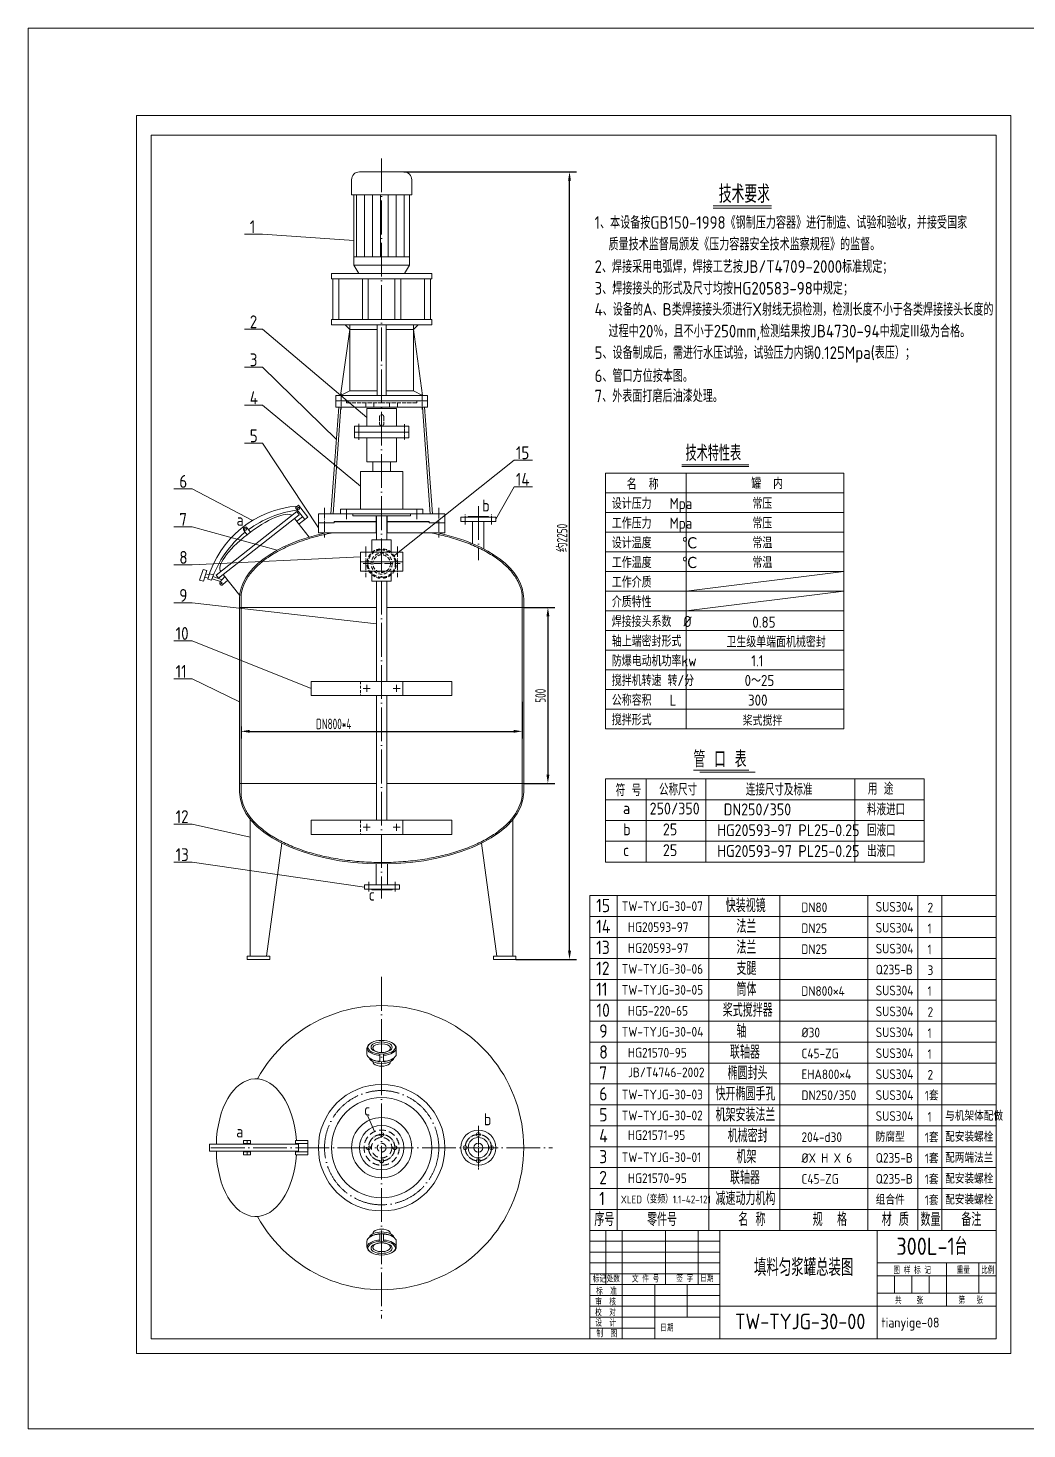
# Model space of a CAD drawing. Header units: millimetres. Extents: x 132458 to 144712, y 2543 to 6527.
# Drawn here: x 132458 to 135299, y 2543 to 6527 of the extents above; entities that cross this region are included whole.
import ezdxf

# ---------------------------------------------------------------- set-up
doc = ezdxf.new("R2010")
doc.units = ezdxf.units.MM
for name, pattern in [('ACAD_ISO02W100', [15, 12, -3]), ('ACAD_ISO04W100', [30, 24, -3, 0, -3]), ('CENTER', [6.25, 5, -0.5, 0.25, -0.5]), ('DASHED2', [9.525, 6.35, -3.175]), ('DASHEDX2', [38.1, 25.4, -12.7])]:
    doc.linetypes.add(name, pattern=pattern)
for name, color, linetype, lineweight in [('xvxian', 2, 'ACAD_ISO02W100', 13), ('图框内框线', 7, 'Continuous', 18), ('文字', 7, 'Continuous', 15)]:
    doc.layers.add(name, color=color, linetype=linetype, lineweight=lineweight)
for name, color, linetype in [('中心线', 1, 'CENTER'), ('实线', 2, 'Continuous'), ('粗实线', 7, 'Continuous')]:
    doc.layers.add(name, color=color, linetype=linetype)
doc.styles.get("Standard").update_dxf_attribs({"font": 'isocp.shx', "width": 0.707, "bigfont": 'hztxt.shx'})
doc.styles.add('工程字', font='gbenor.shx', dxfattribs={"bigfont": 'gbcbig.shx'})
doc.dimstyles.new('副本 (2) (2) (3) (2) (2) (3)ISO-25', dxfattribs={"dimtxt": 25, "dimasz": 25, "dimexe": 20, "dimexo": 0, "dimgap": 8, "dimtad": 1, "dimdsep": 46, "dimtxsty": 'Standard', "dimcen": 2.5, "dimadec": 0, "dimazin": 0, "dimtfac": 1, "dimtmove": 0, "dimatfit": 3, "dimfxl": 1, "dimarcsym": 0})

# ---------------------------------------------------------------- blocks, each defined once
blk = doc.blocks.new('*D2425')
at = {"color": 0, "linetype": 'Continuous', "lineweight": -2, "transparency": 16777216}
for p, q in [((133867.9, 4879.1), (133956.7, 4879.1)), ((133936.7, 4854.1), (133936.7, 4404.1)), ((133867.9, 4379.1), (133956.7, 4379.1))]:
    blk.add_line(p, q, dxfattribs=at)
at = {"color": 0, "linetype": 'Continuous', "lineweight": 13, "transparency": 16777216}
for points in [[(133932.5, 4854.1), (133940.9, 4854.1), (133936.7, 4879.1)], [(133932.5, 4404.1), (133940.9, 4404.1), (133936.7, 4379.1)]]:
    blk.add_solid(points, dxfattribs=at)
at = {"layer": 'Defpoints', "color": 0, "linetype": 'Continuous', "lineweight": 13, "transparency": 16777216}
for p in [(133867.9, 4879.1), (133867.9, 4379.1), (133936.7, 4379.1)]:
    blk.add_point(p, dxfattribs=at)
at = {"color": 0, "linetype": 'Continuous', "lineweight": 15, "transparency": 16777216, "insert": (133915.7, 4628.3), "char_height": 30, "attachment_point": 5, "rotation": 90}
blk.add_mtext('500', dxfattribs=at)
blk = doc.blocks.new('*D2426')
at = {"color": 0, "linetype": 'Continuous', "lineweight": -2, "transparency": 16777216}
for p, q in [((133527.2, 6118), (134018.2, 6118)), ((133998.2, 3903.1), (133998.2, 6093)), ((133845.9, 3878.1), (134018.2, 3878.1))]:
    blk.add_line(p, q, dxfattribs=at)
at = {"color": 0, "linetype": 'Continuous', "lineweight": 13, "transparency": 16777216}
for points in [[(133994, 6093), (134002.3, 6093), (133998.2, 6118)], [(133994, 3903.1), (134002.3, 3903.1), (133998.2, 3878.1)]]:
    blk.add_solid(points, dxfattribs=at)
at = {"layer": 'Defpoints', "color": 0, "linetype": 'Continuous', "lineweight": 13, "transparency": 16777216}
for p in [(133527.2, 6118), (133998.2, 6118), (133845.9, 3878.1)]:
    blk.add_point(p, dxfattribs=at)
at = {"color": 0, "linetype": 'Continuous', "lineweight": 15, "transparency": 16777216, "insert": (133977.2, 5077), "char_height": 30, "attachment_point": 5, "rotation": 90}
blk.add_mtext('约2250', dxfattribs=at)
blk = doc.blocks.new('*D2427')
at = {"color": 0, "linetype": 'Continuous', "lineweight": -2, "transparency": 16777216}
for p, q in [((133863.9, 4610.9), (133863.9, 4507.1)), ((133063.9, 4541), (133063.9, 4507.1)), ((133088.9, 4527.1), (133838.9, 4527.1))]:
    blk.add_line(p, q, dxfattribs=at)
at = {"color": 0, "linetype": 'Continuous', "lineweight": 13, "transparency": 16777216}
for points in [[(133088.9, 4531.3), (133088.9, 4523), (133063.9, 4527.1)], [(133838.9, 4531.3), (133838.9, 4523), (133863.9, 4527.1)]]:
    blk.add_solid(points, dxfattribs=at)
at = {"layer": 'Defpoints', "color": 0, "linetype": 'Continuous', "lineweight": 13, "transparency": 16777216}
for p in [(133863.9, 4610.9), (133063.9, 4541), (133863.9, 4527.1)]:
    blk.add_point(p, dxfattribs=at)
at = {"color": 0, "linetype": 'Continuous', "lineweight": 15, "transparency": 16777216, "insert": (133327.6, 4548.1), "char_height": 30, "attachment_point": 5}
blk.add_mtext('DN800*4', dxfattribs=at)

msp = doc.modelspace()

# ---------------------------------------------------------------- hatches: boundary and pattern name
at = {"layer": '粗实线', "lineweight": 13}
h = msp.add_hatch(dxfattribs=at)
h.set_pattern_fill('LINE', color=256, scale=7.122858, angle=90, style=0)
h.set_pattern_definition([(90, (132668.584, 3218.894), (-22.61507, 1e-15), [])])
edge = h.paths.add_edge_path()
edge.add_line((133378.177, 6052.881), (133463.85, 6052.881))
edge.add_line((133549.522, 6052.881), (133463.85, 6052.881))
edge.add_line((133543.379, 5853.197), (133543.379, 6052.881))
edge.add_line((133543.379, 5876.923), (133463.85, 5876.923))
edge.add_line((133384.32, 5876.923), (133463.85, 5876.923))
edge.add_line((133384.32, 5853.197), (133384.32, 6052.881))

# ---------------------------------------------------------------- linework, layer by layer
at = {"color": 1, "linetype": 'ACAD_ISO04W100', "lineweight": 13, "ltscale": 4}
for p, q in [((133463.868, 6156.398), (133463.868, 4051.781)), ((133738.868, 5167.756), (133738.868, 5013.702)), ((133463.868, 3828.589), (133463.868, 2857.514)), ((132978.33, 3343.051), (133949.406, 3343.051))]:
    msp.add_line(p, q, dxfattribs=at)
at = {"linetype": 'Continuous', "lineweight": 13}
for p, q in [((134406.52, 6021.099), (134572.505, 6021.099)), ((134406.52, 6015.053), (134572.505, 6015.053)), ((133125.469, 5940.946), (133073.446, 5940.946)), ((133125.469, 5670.734), (133073.446, 5670.734)), ((133125.469, 5562.649), (133073.446, 5562.649)), ((133125.469, 5454.564), (133073.446, 5454.564)), ((133125.469, 5346.479), (133073.446, 5346.479)), ((133892.777, 5298.301), (133840.755, 5298.301)), ((134317.873, 5285.28), (134508.429, 5285.28)), ((134317.873, 5280.142), (134508.429, 5280.142)), ((133892.777, 5222.6), (133840.755, 5222.6)), ((132925.104, 5216.855), (132873.082, 5216.855)), ((133222.966, 5151.822), (132993.496, 4971.461)), ((133000.243, 4962.877), (133229.713, 5143.239)), ((133218.736, 5162.863), (133227.705, 5169.913)), ((133244.99, 5129.46), (133218.736, 5162.863)), ((133229.713, 5143.239), (133222.966, 5151.822)), ((133226.161, 5164.049), (133224.205, 5161.437)), ((133224.205, 5161.437), (133225.489, 5158.437)), ((133225.489, 5158.437), (133228.729, 5158.049)), ((133229.401, 5163.66), (133226.161, 5164.049)), ((133253.96, 5136.51), (133227.705, 5169.913)), ((133228.729, 5158.049), (133230.685, 5160.661)), ((133230.685, 5160.661), (133229.401, 5163.66)), ((132925.104, 5108.77), (132873.082, 5108.77)), ((133090.725, 5093.671), (133081.548, 5105.346)), ((133216.399, 5132.774), (133258.142, 5079.667)), ((133222.571, 5124.923), (133238.634, 5137.548)), ((133253.96, 5136.51), (133228.927, 5116.835)), ((133722.511, 5060.811), (133722.511, 5124.118)), ((133754.511, 5045.792), (133754.511, 5124.118)), ((133081.245, 5086.22), (133072.068, 5097.895)), ((132925.104, 5000.686), (132873.082, 5000.686)), ((132946.29, 4957.232), (132955.858, 4987.486)), ((132966.729, 4984.401), (132955.858, 4987.486)), ((132957.099, 4954.075), (132966.692, 4984.412)), ((132957.16, 4954.148), (132946.29, 4957.232)), ((132970.297, 4962.681), (132960.683, 4965.408)), ((132973.206, 4971.982), (132963.621, 4974.701)), ((132980.307, 4956.963), (132969.492, 4960.032)), ((132985.77, 4971.887), (132974.24, 4975.159)), ((133005.22, 4952.985), (132981.601, 4960.732)), ((133009.995, 4958.311), (132983.883, 4967.007)), ((132985.418, 4970.775), (132985.34, 4970.798)), ((133000.243, 4962.877), (132993.496, 4971.461)), ((133018.188, 4967.449), (133004.675, 4952.378)), ((133026.373, 4957.036), (133012.641, 4944.712)), ((133013.557, 4973.342), (133060.328, 4913.835)), ((132925.104, 4892.601), (132873.082, 4892.601)), ((132925.104, 4784.516), (132873.082, 4784.516)), ((132925.104, 4676.431), (132873.082, 4676.431)), ((132925.104, 4263.464), (132873.082, 4263.464)), ((132925.104, 4155.379), (132873.082, 4155.379)), ((133448.33, 4150.248), (133448.33, 4090.097)), ((133480.33, 4150.267), (133480.33, 4090.097))]:
    msp.add_line(p, q, dxfattribs=at)
at = {"lineweight": 13}
for p, q in [((133125.469, 5940.946), (133384.32, 5923.358)), ((133125.469, 5670.734), (133421.362, 5420.063)), ((133125.469, 5562.649), (133335.045, 5357.114)), ((133125.469, 5454.564), (133403.867, 5224.638)), ((133125.469, 5346.479), (133283.869, 5106.004)), ((133840.755, 5298.301), (133497.004, 5024.664)), ((133840.755, 5222.6), (133788.868, 5130.118)), ((132925.104, 5216.855), (133096.485, 5126.742)), ((132925.104, 5108.77), (133166.972, 5042.447)), ((133688.868, 5124.118), (133688.868, 5136.118)), ((133688.868, 5136.118), (133788.868, 5136.118)), ((133688.868, 5124.118), (133788.868, 5124.118)), ((133709.868, 5136.118), (133709.868, 5138.118)), ((133709.868, 5138.118), (133767.868, 5138.118)), ((133767.868, 5136.118), (133767.868, 5138.118)), ((133788.868, 5124.118), (133788.868, 5136.118)), ((133436.368, 5071.237), (133491.368, 5071.237)), ((132925.104, 5000.686), (133403.868, 5023.068)), ((133403.868, 4982.237), (133403.868, 5036.237)), ((133403.868, 5036.237), (133523.868, 5036.237)), ((133523.868, 4982.237), (133523.868, 5036.237)), ((133403.868, 5009.237), (133523.868, 5009.237)), ((133403.868, 4982.237), (133523.868, 4982.237)), ((134329.573, 4925.537), (134778.428, 4981.467)), ((133436.368, 4954.237), (133491.368, 4954.237)), ((133059.868, 4904.097), (133059.868, 4354.097)), ((133063.868, 4904.097), (133063.868, 4354.097)), ((133863.868, 4904.097), (133863.868, 4354.097)), ((133867.868, 4904.097), (133867.868, 4354.097)), ((134329.573, 4869.607), (134778.428, 4925.537)), ((132925.104, 4892.601), (133448.868, 4832.551)), ((132925.104, 4784.516), (133263.868, 4649.097)), ((132925.104, 4676.431), (133059.868, 4610.856)), ((132925.104, 4263.464), (133090.392, 4225.656)), ((132925.104, 4155.379), (133414.688, 4084.097)), ((133414.688, 4090.097), (133514.688, 4090.097)), ((133414.688, 4090.097), (133414.688, 4078.097)), ((133414.688, 4078.097), (133514.688, 4078.097)), ((133435.688, 4078.097), (133435.688, 4076.097)), ((133435.688, 4076.097), (133493.688, 4076.097)), ((133493.688, 4078.097), (133493.688, 4076.097)), ((133514.688, 4090.097), (133514.688, 4078.097)), ((133443.952, 3388.914), (133424.462, 3433.144)), ((132974.24, 3353.051), (132974.24, 3333.051)), ((132974.24, 3353.051), (133227.705, 3353.051)), ((133070.571, 3363.051), (133090.725, 3363.051)), ((133070.571, 3363.051), (133070.571, 3353.051)), ((133070.571, 3355.051), (133090.725, 3355.051)), ((133081.548, 3363.051), (133081.548, 3355.051)), ((133090.725, 3363.051), (133090.725, 3355.051)), ((133218.736, 3363.051), (133253.96, 3363.051)), ((133218.736, 3363.051), (133218.736, 3353.051)), ((133218.736, 3355.051), (133253.96, 3355.051)), ((133227.705, 3353.051), (133227.705, 3333.051)), ((133253.96, 3363.051), (133253.96, 3323.051)), ((132974.24, 3333.051), (133227.705, 3333.051)), ((133070.571, 3333.051), (133070.571, 3323.051)), ((133070.571, 3331.051), (133090.725, 3331.051)), ((133070.571, 3323.051), (133090.725, 3323.051)), ((133081.548, 3331.051), (133081.548, 3323.051)), ((133090.725, 3331.051), (133090.725, 3323.051)), ((133218.736, 3333.051), (133218.736, 3323.051)), ((133218.736, 3331.051), (133253.96, 3331.051)), ((133218.736, 3323.051), (133253.96, 3323.051))]:
    msp.add_line(p, q, dxfattribs=at)
at = {"color": 7, "linetype": 'Continuous', "lineweight": 13}
for p, q in [((134100.178, 5261.116), (134778.428, 5261.116)), ((134100.178, 5205.186), (134778.428, 5205.186)), ((134100.178, 5149.257), (134778.428, 5149.257)), ((134100.178, 5093.327), (134778.428, 5093.327)), ((134100.178, 5037.397), (134778.428, 5037.397)), ((134100.178, 4981.467), (134778.428, 4981.467)), ((134100.178, 4925.537), (134778.428, 4925.537)), ((134100.178, 4869.607), (134778.428, 4869.607)), ((134100.178, 4813.678), (134778.428, 4813.678)), ((134100.178, 4757.748), (134778.428, 4757.748)), ((134100.178, 4701.818), (134778.428, 4701.818)), ((134100.178, 4645.888), (134778.428, 4645.888)), ((134100.178, 4589.958), (134778.428, 4589.958)), ((134100.178, 4534.029), (134778.428, 4534.029)), ((133090.392, 4276.829), (133090.392, 3887.344)), ((133837.344, 4276.829), (133837.344, 3887.344)), ((133136.233, 3887.344), (133179.615, 4209.197)), ((133791.503, 3887.344), (133748.121, 4209.197)), ((133081.826, 3887.344), (133081.826, 3878.097)), ((133081.826, 3887.344), (133145.91, 3887.344)), ((133081.826, 3878.097), (133145.91, 3878.097)), ((133145.91, 3887.344), (133145.91, 3878.097)), ((133845.91, 3887.344), (133781.826, 3887.344)), ((133781.826, 3887.344), (133781.826, 3878.097)), ((133845.91, 3878.097), (133781.826, 3878.097)), ((133845.91, 3887.344), (133845.91, 3878.097)), ((133422.167, 3626.395), (133422.167, 3609.423)), ((133424.868, 3626.235), (133422.168, 3626.235)), ((133424.868, 3631.235), (133423.305, 3631.235)), ((133424.868, 3631.235), (133424.868, 3626.235)), ((133502.868, 3631.235), (133504.43, 3631.235)), ((133502.868, 3631.235), (133502.868, 3626.235)), ((133502.868, 3626.235), (133505.568, 3626.235)), ((133505.569, 3626.235), (133505.569, 3609.423)), ((133458.868, 3609.396), (133458.868, 3587.745)), ((133468.868, 3609.396), (133468.868, 3587.745)), ((133422.167, 3059.707), (133422.167, 3076.679)), ((133458.868, 3076.707), (133458.868, 3098.358)), ((133468.868, 3076.707), (133468.868, 3098.358)), ((133505.569, 3059.868), (133505.569, 3076.679)), ((133424.868, 3059.868), (133422.168, 3059.868)), ((133424.868, 3054.868), (133423.305, 3054.868)), ((133424.868, 3054.868), (133424.868, 3059.868)), ((133502.868, 3054.868), (133502.868, 3059.868)), ((133502.868, 3059.868), (133505.568, 3059.868)), ((133502.868, 3054.868), (133504.43, 3054.868))]:
    msp.add_line(p, q, dxfattribs=at)
at = {"linetype": 'DASHEDX2', "lineweight": 15, "ltscale": 0.4}
for p, q in [((133458.868, 5045.798), (133458.868, 5043.097)), ((133458.868, 5043.097), (133468.868, 5043.097)), ((133468.868, 5045.798), (133468.868, 5043.097)), ((133422.167, 5009.097), (133424.868, 5009.097)), ((133422.167, 4999.097), (133424.868, 4999.097)), ((133424.868, 4999.097), (133424.868, 5009.097)), ((133505.569, 5009.097), (133502.868, 5009.097)), ((133502.868, 5009.097), (133502.868, 4999.097)), ((133505.569, 4999.097), (133502.868, 4999.097)), ((133458.868, 4962.396), (133458.868, 4965.097)), ((133468.868, 4965.097), (133458.868, 4965.097)), ((133468.868, 4962.396), (133468.868, 4965.097))]:
    msp.add_line(p, q, dxfattribs=at)
at = {"color": 1, "linetype": 'ACAD_ISO04W100', "lineweight": 13}
msp.add_line((133411.306, 5004.097), (133516.433, 5004.097), dxfattribs=at)
at = {"lineweight": 18}
for p, q in [((133059.868, 4879.097), (133448.868, 4879.097)), ((133478.865, 4879.097), (133867.868, 4879.097)), ((133263.868, 4669.097), (133263.868, 4629.097)), ((133263.868, 4669.097), (133663.868, 4669.097)), ((133523.868, 4669.097), (133523.868, 4629.097)), ((133663.868, 4669.097), (133663.868, 4629.097)), ((133263.868, 4629.097), (133663.868, 4629.097)), ((133059.868, 4379.097), (133448.868, 4379.097)), ((133478.865, 4379.097), (133867.868, 4379.097)), ((133263.868, 4274.097), (133663.868, 4274.097)), ((133263.868, 4274.097), (133263.868, 4234.097)), ((133523.868, 4274.097), (133523.868, 4234.097)), ((133663.868, 4274.097), (133663.868, 4234.097)), ((133263.868, 4234.097), (133663.868, 4234.097))]:
    msp.add_line(p, q, dxfattribs=at)
at = {"color": 7, "linetype": 'DASHED2', "lineweight": 13, "ltscale": 1.3}
for p, q in [((133403.868, 4669.097), (133403.868, 4629.097)), ((133403.868, 4274.097), (133403.868, 4234.097))]:
    msp.add_line(p, q, dxfattribs=at)
at = {"color": 1, "linetype": 'ACAD_ISO04W100', "lineweight": 13, "ltscale": 6}
for p, q in [((133411.368, 4649.097), (133431.368, 4649.097)), ((133421.368, 4659.097), (133421.368, 4639.097)), ((133496.368, 4649.097), (133516.152, 4649.097)), ((133506.368, 4659.097), (133506.368, 4639.097)), ((133421.368, 4264.097), (133421.368, 4244.097)), ((133506.368, 4264.097), (133506.368, 4244.097)), ((133411.368, 4254.097), (133431.368, 4254.097)), ((133496.368, 4254.097), (133516.152, 4254.097))]:
    msp.add_line(p, q, dxfattribs=at)
at = {"lineweight": 13}
msp.add_lwpolyline([(132458.117, 6527.221), (137054.418, 6527.221), (137054.418, 2543.096), (132458.117, 2543.096)], close=True, dxfattribs=at)
at = {"linetype": 'Continuous', "lineweight": 13}
for centre, radius in [((133076.808, 5101.621), 2.839), ((133008.589, 4948.473), 1.632)]:
    msp.add_circle(centre, radius, dxfattribs=at)
at = {"linetype": 'DASHEDX2', "lineweight": 15, "ltscale": 0.4}
for radius in [39, 30, 25]:
    msp.add_circle((133463.868, 5004.097), radius, dxfattribs=at)
at = {"lineweight": 13}
for centre, radius in [((133463.868, 3343.051), 179.999), ((133463.868, 3343.051), 142.707), ((133463.868, 3343.051), 85.691), ((133463.868, 3343.051), 63.396), ((133738.868, 3343.051), 50), ((133701.368, 3343.051), 5.5), ((133738.868, 3343.051), 29), ((133738.868, 3343.051), 12.5), ((133738.868, 3380.551), 5.5), ((133776.368, 3343.051), 5.5), ((133738.868, 3305.551), 5.5)]:
    msp.add_circle(centre, radius, dxfattribs=at)
at = {"color": 1, "linetype": 'ACAD_ISO04W100', "lineweight": 13, "ltscale": 4}
msp.add_circle((133463.868, 3343.051), 162.507, dxfattribs=at)
at = {"linetype": 'DASHED2', "lineweight": 13, "ltscale": 3}
for centre, radius in [((133463.868, 3343.051), 50), ((133426.368, 3343.051), 5.5), ((133463.868, 3343.051), 29), ((133463.868, 3343.051), 12.5), ((133463.868, 3380.551), 5.5), ((133501.368, 3343.051), 5.5), ((133463.868, 3305.551), 5.5)]:
    msp.add_circle(centre, radius, dxfattribs=at)
at = {"linetype": 'Continuous', "lineweight": 13}
for centre, radius, start, end in [((133245.041, 4881.855), 286.424, 94.07097, 164.160591), ((133260.303, 4862.935), 295.363, 97.045093, 126.370455), ((133076.608, 5101.875), 6.037, 35.100067, 221.234082), ((133260.303, 4862.935), 295.363, 128.709691, 161.436823), ((133008.589, 4948.473), 5.528, 135.064188, 317.129385)]:
    msp.add_arc(centre, radius, start, end, dxfattribs=at)
at = {"linetype": 'DASHEDX2', "lineweight": 15, "ltscale": 0.4}
for start, end in [(96.837141, 173.162859), (6.837141, 83.162859), (186.837141, 263.162859), (276.837141, 353.162859)]:
    msp.add_arc((133463.868, 5004.097), 42, start, end, dxfattribs=at)
at = {"lineweight": 13}
msp.add_arc((133463.868, 3343.051), 404, 208.992191, 151.007809, dxfattribs=at)
at = {"linetype": 'Continuous', "lineweight": 13}
msp.add_ellipse((133107.85, 5061.342), major_axis=(-102.212, -78.129), ratio=0.27952364, start_param=3.18986343, end_param=6.33145608, dxfattribs=at)
at = {"lineweight": 13}
for centre, major_axis, ratio, start_param, end_param in [((133463.868, 4904.097), (404, 0), 0.5049505, 1.97379835, 3.14159265), ((133463.868, 4904.097), (404, 0), 0.5049505, 0, 1.16776138), ((133108.231, 3343.051), (-3.612, 195.965), 0.58408809, -1.47933098, 1.50898157)]:
    msp.add_ellipse(centre, major_axis=major_axis, ratio=ratio, start_param=start_param, end_param=end_param, dxfattribs=at)
at = {"lineweight": 13, "extrusion": (0, 0, -1)}
for centre, major_axis, ratio, start_param, end_param in [((133463.868, 4354.097), (404, 0), 0.5049505, 0, 3.14159265), ((133108.231, 3343.051), (-3.612, -195.965), 0.58408809, -1.47933098, 1.50898157)]:
    msp.add_ellipse(centre, major_axis=major_axis, ratio=ratio, start_param=start_param, end_param=end_param, dxfattribs=at)
at = {"color": 7, "linetype": 'Continuous', "lineweight": 13}
for centre, major_axis, ratio, start_param, end_param in [((133463.868, 3626.395), (-41.701, 0), 0.5, 5.62111668, 7.73379219), ((133463.868, 3626.137), (-25, 0), 0.5, 1.87343815, 7.55133981), ((133463.868, 3626.395), (-41.701, 0), 0.5, 7.97417108, 9.41707601), ((133463.868, 3626.395), (-41.701, 0), 0.5, 9.41707601, 10.08684659), ((133463.868, 3609.423), (-41.701, 0), 0.5, 0, 1.45060689), ((133463.868, 3600.156), (-35, 0), 0.5, 0.13174867, 3.00984399), ((133463.868, 3607.084), (-39, 0), 0.5, 0.56730402, 2.57428864), ((133463.868, 3587.336), (-25, 0), 0.50868773, 6.23910801, 9.46885526), ((133463.868, 3609.423), (-41.701, 0), 0.5, 1.69098577, 3.14159265)]:
    msp.add_ellipse(centre, major_axis=major_axis, ratio=ratio, start_param=start_param, end_param=end_param, dxfattribs=at)
for major_axis in [(-39, 0), (-30, 0)]:
    msp.add_ellipse((133463.868, 3628.735), major_axis=major_axis, ratio=0.5, dxfattribs=at)
at = {"color": 7, "linetype": 'Continuous', "lineweight": 13, "extrusion": (0, 0, -1)}
for centre, major_axis, ratio, start_param, end_param in [((133463.868, 3098.767), (-25, 0), 0.50868773, 6.23910801, 9.46885526), ((133463.868, 3059.707), (-41.701, 0), 0.5, 5.62111668, 7.73379219), ((133463.868, 3076.679), (-41.701, 0), 0.5, 0, 1.45060689), ((133463.868, 3085.947), (-35, 0), 0.5, 0.13174867, 3.00984399), ((133463.868, 3079.019), (-39, 0), 0.5, 0.56730402, 2.57428864), ((133463.868, 3059.966), (-25, 0), 0.5, 1.87343815, 7.55133981), ((133463.868, 3076.679), (-41.701, 0), 0.5, 1.69098577, 3.14159265), ((133463.868, 3059.707), (-41.701, 0), 0.5, 7.97417108, 9.41707601), ((133463.868, 3059.707), (-41.701, 0), 0.5, 9.41707601, 10.08684659)]:
    msp.add_ellipse(centre, major_axis=major_axis, ratio=ratio, start_param=start_param, end_param=end_param, dxfattribs=at)
for major_axis in [(-39, 0), (-30, 0)]:
    msp.add_ellipse((133463.868, 3057.368), major_axis=major_axis, ratio=0.5, dxfattribs=at)
at = {"lineweight": 13}
for points, knots in [([(133325.84, 5091.754), (133311.062, 5089.025), (133296.605, 5085.858), (133262.221, 5077.08), (133242.762, 5071.01), (133206.199, 5057.305), (133189.094, 5049.671), (133157.744, 5033.077), (133143.5, 5024.118), (133120.401, 5006.751), (133111.043, 4998.505), (133094.776, 4981.483), (133087.866, 4972.708), (133076.609, 4954.826), (133072.261, 4945.721), (133066.169, 4927.356), (133064.424, 4918.097), (133063.906, 4907.252), (133063.868, 4905.675), (133063.868, 4904.097)], [1.92138584, 1.92138584, 1.92138584, 1.92138584, 2.03891067, 2.03891067, 2.20932927, 2.20932927, 2.37974787, 2.37974787, 2.55016647, 2.55016647, 2.69198843, 2.69198843, 2.8338104, 2.8338104, 2.97563236, 2.97563236, 3.11745433, 3.11745433, 3.14159265, 3.14159265, 3.14159265, 3.14159265]), ([(133863.868, 4904.097), (133863.868, 4911.758), (133862.979, 4919.42), (133859.096, 4936.07), (133855.745, 4945.045), (133846.573, 4962.746), (133840.751, 4971.471), (133826.715, 4988.489), (133818.501, 4996.782), (133799.827, 5012.754), (133789.367, 5020.433), (133766.401, 5035.01), (133753.895, 5041.909), (133727.081, 5054.78), (133712.774, 5060.753), (133682.636, 5071.649), (133666.806, 5076.573), (133634.719, 5085.064), (133618.518, 5088.685), (133601.91, 5091.752)], [0, 0, 0, 0, 0.11721891, 0.11721891, 0.25591583, 0.25591583, 0.39461276, 0.39461276, 0.53330968, 0.53330968, 0.6720066, 0.6720066, 0.81070353, 0.81070353, 0.94940045, 0.94940045, 1.08809737, 1.08809737, 1.22016933, 1.22016933, 1.22016933, 1.22016933]), ([(133863.868, 4354.097), (133863.868, 4346.458), (133862.984, 4338.819), (133859.118, 4322.191), (133855.773, 4313.214), (133846.612, 4295.511), (133840.795, 4286.784), (133826.768, 4269.762), (133818.559, 4261.467), (133799.893, 4245.491), (133789.437, 4237.81), (133766.478, 4223.228), (133753.974, 4216.327), (133727.165, 4203.451), (133712.859, 4197.475), (133682.725, 4186.574), (133666.896, 4181.648), (133634.025, 4172.944), (133616.982, 4169.167), (133582.015, 4162.836), (133564.091, 4160.284), (133527.71, 4156.454), (133509.253, 4155.177), (133472.164, 4153.923), (133453.533, 4153.947), (133416.457, 4155.295), (133398.014, 4156.62), (133361.672, 4160.543), (133343.774, 4163.141), (133308.872, 4169.561), (133291.868, 4173.381), (133259.086, 4182.169), (133243.307, 4187.135), (133213.284, 4198.113), (133199.039, 4204.124), (133172.362, 4217.068), (133159.93, 4224), (133137.119, 4238.639), (133126.742, 4246.346), (133108.24, 4262.366), (133100.116, 4270.68), (133086.265, 4287.734), (133080.537, 4296.472), (133071.556, 4314.194), (133068.302, 4323.176), (133064.677, 4339.482), (133063.868, 4346.79), (133063.868, 4354.097)], [0, 0, 0, 0, 0.11687061, 0.11687061, 0.25558103, 0.25558103, 0.39429145, 0.39429145, 0.53300187, 0.53300187, 0.67171229, 0.67171229, 0.81042271, 0.81042271, 0.94913313, 0.94913313, 1.08784354, 1.08784354, 1.22655396, 1.22655396, 1.36526438, 1.36526438, 1.5039748, 1.5039748, 1.64268522, 1.64268522, 1.78139564, 1.78139564, 1.92010606, 1.92010606, 2.05881648, 2.05881648, 2.1975269, 2.1975269, 2.33623731, 2.33623731, 2.47494773, 2.47494773, 2.61365815, 2.61365815, 2.75236857, 2.75236857, 2.89107899, 2.89107899, 3.02978941, 3.02978941, 3.14159265, 3.14159265, 3.14159265, 3.14159265])]:
    msp.add_open_spline(points, degree=3, knots=knots, dxfattribs=at)
at = {"layer": 'xvxian', "lineweight": 13}
msp.add_line((133363.862, 5466.554), (133363.862, 5461.554), dxfattribs=at)
at = {"layer": 'xvxian', "color": 7, "lineweight": 13}
for p, q in [((133363.862, 5461.554), (133463.862, 5461.557)), ((133418.862, 5461.556), (133418.862, 5448.559)), ((133441.362, 5461.557), (133441.362, 5445.561)), ((133563.862, 5461.557), (133463.862, 5461.557)), ((133486.362, 5461.558), (133486.362, 5445.562)), ((133508.862, 5461.557), (133508.862, 5448.561)), ((133563.862, 5466.557), (133563.862, 5461.557)), ((133457.813, 5421.896), (133457.813, 5401.895)), ((133469.894, 5421.896), (133469.894, 5401.895))]:
    msp.add_line(p, q, dxfattribs=at)
for centre, major_axis, start_param, end_param in [((133463.853, 5421.795), (-6.041, 0), 3.14159265, 6.28318531), ((133463.853, 5401.895), (0, -6.041), 4.71238898, 7.85398163)]:
    msp.add_ellipse(centre, major_axis=major_axis, ratio=1, start_param=start_param, end_param=end_param, dxfattribs=at)
at = {"layer": '中心线', "lineweight": 13}
for p, q in [((133348.865, 5488.585), (133348.865, 5442.804)), ((133578.864, 5488.585), (133578.864, 5442.804)), ((133398.601, 5401.517), (133398.601, 5355.736)), ((133529.125, 5401.018), (133529.125, 5355.736))]:
    msp.add_line(p, q, dxfattribs=at)
at = {"layer": '中心线', "lineweight": 13, "ltscale": 6}
for p, q in [((133301.361, 5162.379), (133301.361, 5078.092)), ((133363.856, 5160.289), (133363.857, 5130.654)), ((133563.855, 5160.294), (133563.855, 5130.659)), ((133626.376, 5162.379), (133626.376, 5078.092)), ((133418.868, 5053.004), (133418.868, 4965.609)), ((133508.868, 5053.004), (133508.868, 4965.609))]:
    msp.add_line(p, q, dxfattribs=at)
at = {"layer": '中心线', "color": 1, "lineweight": 13, "ltscale": 5}
for p, q in [((133701.368, 5115.361), (133701.368, 5143.879)), ((133776.368, 5115.361), (133776.368, 5143.879)), ((133427.188, 4098.854), (133427.188, 4070.336)), ((133502.188, 4098.854), (133502.188, 4070.336)), ((133738.868, 3405.669), (133738.868, 3280.332))]:
    msp.add_line(p, q, dxfattribs=at)
for centre in [(133463.868, 3343.051), (133738.868, 3343.051)]:
    msp.add_circle(centre, 37.5, dxfattribs=at)
at = {"layer": '图框内框线'}
for p, q in [((132766.501, 6278.348), (132766.501, 2757.537)), ((135253.257, 6278.348), (132766.501, 6278.348)), ((135253.257, 2757.537), (135253.257, 6278.348)), ((135211.393, 6222.598), (132808.366, 6222.598)), ((132808.366, 6222.598), (132808.366, 2799.402)), ((135211.393, 2799.402), (135211.393, 6222.598)), ((132808.366, 2799.402), (135211.393, 2799.402)), ((132766.501, 2757.537), (135253.257, 2757.537))]:
    msp.add_line(p, q, dxfattribs=at)
at = {"layer": '实线', "color": 7, "lineweight": 13}
for p, q in [((134100.178, 5261.116), (134100.178, 4534.029)), ((134329.573, 5261.116), (134329.573, 4534.029)), ((134778.428, 5261.116), (134778.428, 4534.029))]:
    msp.add_line(p, q, dxfattribs=at)
at = {"layer": '文字', "lineweight": 13}
msp.add_line((134100.178, 4391.899), (134100.178, 4155.185), dxfattribs=at)
at = {"layer": '文字', "linetype": 'Continuous', "lineweight": 13}
for p, q in [((134100.178, 4391.899), (135006.987, 4391.899)), ((134350.465, 4416.338), (134507.739, 4416.338)), ((134369.196, 4410.902), (134526.47, 4410.902)), ((135006.987, 4391.899), (135006.987, 4155.185)), ((134100.178, 4332.72), (135006.987, 4332.72)), ((134100.178, 4273.542), (135006.987, 4273.542)), ((134100.178, 4214.363), (135006.987, 4214.363)), ((134100.178, 4155.185), (135006.987, 4155.185))]:
    msp.add_line(p, q, dxfattribs=at)
at = {"layer": '文字'}
for p, q in [((134216.089, 4391.899), (134216.089, 4155.185)), ((134385.942, 4391.899), (134385.942, 4155.185)), ((134809.958, 4391.899), (134809.958, 4155.185)), ((134055.551, 3107.76), (134055.551, 4059.839)), ((134055.551, 4059.839), (135211.393, 4059.839)), ((134133.72, 3107.76), (134133.72, 4059.839)), ((134394.551, 3107.76), (134394.551, 4059.839)), ((134595.999, 3107.76), (134595.999, 4059.839)), ((134846.9, 3107.76), (134846.9, 4059.839)), ((134988.759, 4059.839), (134988.759, 3107.76)), ((135057.173, 4059.839), (135057.173, 3107.76)), ((134055.551, 4000.334), (135211.393, 4000.334)), ((134055.551, 3940.829), (135211.393, 3940.829)), ((134055.551, 3881.324), (135211.393, 3881.324)), ((134055.551, 3821.819), (135211.393, 3821.819)), ((134055.551, 3762.314), (135211.393, 3762.314)), ((134055.551, 3762.314), (135211.393, 3762.314)), ((134055.551, 3702.809), (135211.393, 3702.809)), ((134055.551, 3643.304), (135211.393, 3643.304)), ((134055.551, 3583.799), (135211.393, 3583.799)), ((134055.551, 3524.294), (135211.393, 3524.294)), ((134055.551, 3464.79), (135211.393, 3464.79)), ((134055.551, 3405.285), (135211.393, 3405.285)), ((134055.551, 3345.78), (135211.393, 3345.78)), ((134055.551, 3286.275), (135211.393, 3286.275)), ((134055.551, 3226.77), (135211.393, 3226.77)), ((134055.551, 3167.265), (135211.393, 3167.265)), ((134055.55, 3107.76), (134055.55, 2799.402)), ((134055.551, 3107.76), (135211.393, 3107.76)), ((134101.804, 3107.76), (134101.804, 2953.581)), ((134148.058, 3107.76), (134148.058, 2799.402)), ((134271.401, 3107.76), (134271.401, 2953.581)), ((134363.909, 3107.76), (134363.909, 2953.581)), ((134425.58, 3107.76), (134425.58, 2799.402)), ((134872.7, 3107.76), (134872.7, 2799.402)), ((134055.55, 3076.924), (134425.58, 3076.924)), ((134055.55, 3046.088), (134425.58, 3046.088)), ((134055.55, 3015.253), (134425.58, 3015.253)), ((134872.7, 3015.253), (135211.393, 3015.253)), ((135070.049, 3015.253), (135070.049, 2891.909)), ((135162.557, 3015.253), (135162.557, 2928.912)), ((134055.55, 2984.417), (134425.58, 2984.417)), ((134055.55, 2953.581), (134425.58, 2953.581)), ((134240.565, 2953.581), (134240.565, 2799.402)), ((134333.073, 2953.581), (134333.073, 2861.073)), ((134872.7, 2978.25), (135211.393, 2978.25)), ((134922.037, 2978.25), (134922.037, 2928.912)), ((134971.374, 2978.25), (134971.374, 2928.912)), ((135020.712, 2978.25), (135020.712, 2928.912)), ((134055.55, 2922.745), (134425.58, 2922.745)), ((134872.7, 2928.912), (135211.393, 2928.912)), ((134055.55, 2891.909), (134872.7, 2891.909)), ((134872.7, 2891.909), (135211.393, 2891.909)), ((134055.55, 2861.073), (134425.58, 2861.073)), ((134055.55, 2830.238), (134240.565, 2830.238))]:
    msp.add_line(p, q, dxfattribs=at)
at = {"layer": '粗实线', "lineweight": 13}
for p, q in [((133400.472, 6118.005), (133527.227, 6118.005)), ((133378.177, 6095.711), (133378.177, 6052.881)), ((133549.522, 6095.711), (133549.522, 6052.881)), ((133378.177, 6052.881), (133463.85, 6052.881)), ((133384.32, 5853.197), (133384.32, 6052.881)), ((133549.522, 6052.881), (133463.85, 6052.881)), ((133543.379, 5853.197), (133543.379, 6052.881)), ((133384.32, 5876.923), (133463.85, 5876.923)), ((133543.379, 5876.923), (133463.85, 5876.923)), ((133321.16, 5828.737), (133606.542, 5828.737)), ((133321.16, 5828.737), (133321.16, 5813.759)), ((133384.32, 5853.197), (133543.379, 5853.197)), ((133398.633, 5828.737), (133384.32, 5853.197)), ((133529.066, 5828.737), (133543.379, 5853.197)), ((133606.542, 5828.737), (133606.542, 5813.759)), ((133321.16, 5813.759), (133606.542, 5813.759)), ((133325.299, 5698.245), (133325.299, 5813.759)), ((133341.752, 5813.759), (133341.752, 5698.245)), ((133409.259, 5813.759), (133409.259, 5698.245)), ((133425.953, 5813.759), (133425.953, 5698.245)), ((133501.75, 5813.759), (133501.75, 5698.245)), ((133518.443, 5813.759), (133518.443, 5698.245)), ((133585.951, 5813.759), (133585.951, 5698.245)), ((133602.403, 5698.245), (133602.403, 5813.759)), ((133321.16, 5698.245), (133606.542, 5698.245)), ((133321.16, 5698.245), (133321.16, 5683.267)), ((133606.542, 5698.245), (133606.542, 5683.267)), ((133321.16, 5683.267), (133606.542, 5683.267)), ((133373.192, 5670.315), (133347.289, 5482.509)), ((133373.192, 5670.315), (133360.241, 5683.267)), ((133373.192, 5683.267), (133373.192, 5495.46)), ((133450.9, 5670.315), (133373.192, 5670.315)), ((133450.9, 5683.267), (133450.9, 5482.509)), ((133476.803, 5683.267), (133476.803, 5482.509)), ((133554.511, 5670.315), (133476.803, 5670.315)), ((133554.511, 5683.267), (133554.511, 5495.46)), ((133567.462, 5683.267), (133554.511, 5670.315)), ((133554.511, 5670.315), (133580.413, 5482.509)), ((133593.863, 5482.509), (133333.861, 5482.509)), ((133333.861, 5482.509), (133333.861, 5466.557)), ((133333.861, 5466.557), (133333.861, 5448.561)), ((133593.863, 5466.557), (133333.861, 5466.557)), ((133373.192, 5495.46), (133347.289, 5482.509)), ((133450.9, 5495.46), (133373.192, 5495.46)), ((133554.511, 5495.46), (133476.803, 5495.46)), ((133554.511, 5495.46), (133580.413, 5482.509)), ((133593.863, 5482.509), (133593.863, 5466.557)), ((133593.863, 5466.557), (133593.863, 5448.561)), ((133341.741, 5448.561), (133319.532, 5145.256)), ((133347.743, 5448.561), (133325.616, 5145.256)), ((133333.861, 5448.561), (133593.863, 5448.561)), ((133421.362, 5445.561), (133421.363, 5394.565)), ((133506.362, 5445.561), (133421.362, 5445.561)), ((133506.362, 5445.561), (133506.362, 5394.565)), ((133579.981, 5448.561), (133602.119, 5145.256)), ((133585.983, 5448.561), (133608.203, 5145.256)), ((133386.362, 5394.564), (133541.363, 5394.566)), ((133386.363, 5361.566), (133386.362, 5394.564)), ((133541.363, 5361.569), (133541.363, 5394.566)), ((133386.363, 5378.065), (133541.363, 5378.068)), ((133541.363, 5361.569), (133386.363, 5361.569)), ((133421.362, 5293.568), (133421.364, 5361.569)), ((133506.362, 5293.566), (133506.362, 5361.569)), ((133403.867, 5266.064), (133523.862, 5266.064)), ((133403.867, 5159.254), (133403.867, 5266.064)), ((133421.362, 5293.568), (133506.362, 5293.566)), ((133438.864, 5293.568), (133438.864, 5266.064)), ((133488.865, 5293.567), (133488.866, 5266.064)), ((133523.868, 5159.254), (133523.862, 5266.064)), ((133283.869, 5120.254), (133283.869, 5145.256)), ((133283.869, 5145.256), (133643.872, 5145.256)), ((133346.368, 5159.254), (133581.368, 5159.254)), ((133346.368, 5145.256), (133346.368, 5159.254)), ((133381.856, 5140.255), (133381.856, 5145.255)), ((133545.856, 5140.258), (133381.856, 5140.255)), ((133447.875, 5124.254), (133447.875, 5140.256)), ((133448.875, 5072.561), (133448.875, 5140.256)), ((133478.868, 5072.561), (133478.868, 5140.257)), ((133479.851, 5124.26), (133479.847, 5140.257)), ((133545.856, 5140.258), (133545.856, 5145.258)), ((133581.368, 5159.254), (133581.368, 5145.256)), ((133643.872, 5145.256), (133643.872, 5120.254)), ((133283.869, 5120.254), (133328.859, 5120.254)), ((133283.869, 5091.754), (133283.869, 5120.254)), ((133328.853, 5124.25), (133448.875, 5124.254)), ((133328.853, 5124.25), (133328.853, 5120.25)), ((133328.853, 5123.25), (133448.875, 5123.254)), ((133328.853, 5123.25), (133328.853, 5120.25)), ((133447.875, 5091.753), (133447.875, 5123.254)), ((133598.885, 5124.26), (133478.868, 5124.255)), ((133598.885, 5123.26), (133478.868, 5123.255)), ((133479.856, 5091.753), (133479.848, 5123.255)), ((133598.866, 5120.254), (133643.872, 5120.254)), ((133598.885, 5124.26), (133598.885, 5120.26)), ((133598.885, 5123.26), (133598.885, 5120.26)), ((133643.855, 5091.751), (133643.856, 5120.252)), ((133643.856, 5120.252), (133643.856, 5136.433)), ((133283.87, 5091.754), (133448.875, 5091.753)), ((133436.368, 5036.237), (133436.368, 5071.237)), ((133478.868, 5091.753), (133643.855, 5091.751)), ((133491.368, 5036.237), (133491.368, 5071.237)), ((133436.368, 4982.237), (133436.368, 4954.237)), ((133491.368, 4982.237), (133491.368, 4954.237)), ((133448.868, 4669.097), (133448.868, 4954.237)), ((133478.865, 4669.097), (133478.865, 4954.237)), ((133448.868, 4274.097), (133448.868, 4629.097)), ((133478.865, 4274.097), (133478.865, 4629.097))]:
    msp.add_line(p, q, dxfattribs=at)
for centre, start, end in [((133400.472, 6095.711), 90, 180), ((133527.227, 6095.711), 0, 90)]:
    msp.add_arc(centre, 22.294, start, end, dxfattribs=at)

# ---------------------------------------------------------------- texts
at = {"layer": '实线', "color": 7, "lineweight": 15, "style": '工程字'}
for s, height, p in [('1', 36.591, (133088.755, 5943.663)), ('2', 36.591, (133088.755, 5673.451)), ('3', 36.591, (133088.755, 5565.367)), ('4', 36.591, (133088.755, 5457.282)), ('5', 36.591, (133088.755, 5349.197)), ('15', 36.5909, (133845.615, 5301.019)), ('14', 36.5909, (133845.615, 5225.318)), ('6', 36.591, (132888.39, 5219.573)), ('7', 36.591, (132888.39, 5111.488)), ('8', 36.591, (132888.39, 5003.403)), ('9', 36.591, (132888.39, 4895.319)), ('10', 36.5909, (132877.942, 4787.234)), ('11', 36.5909, (132877.942, 4679.149)), ('12', 36.5909, (132877.942, 4266.182)), ('13', 36.5909, (132877.942, 4158.097))]:
    msp.add_text(s, height=height, dxfattribs=at).set_placement(p)
at = {"layer": '实线', "color": 7, "lineweight": 13, "style": '工程字'}
for s, height, p in [('1、本设备按GB150-1998《钢制压力容器》进行制造、试验和验收，并接受国家', 35.77867, (134069.629, 5956.238)), ('质量技术监督局颁发《压力容器安全技术监察规程》的监督。', 35.77867, (134109.125, 5894.461)), ('2、焊接采用电弧焊，焊接工艺按JB/T4709-2000标准规定；', 35.77867, (134069.629, 5830.969)), ('3、焊接接头的形式及尺寸均按HG20583-98中规定；', 35.77867, (134069.629, 5769.192)), ('4、设备的A、B类焊接接头须进行X射线无损检测，检测长度不小于各类焊接接头长度的', 35.77867, (134069.629, 5709.131)), ('过程中20％，且不小于250mm,检测结果按JB4730-94中规定Ⅲ级为合格。', 35.77867, (134109.125, 5647.355)), ('5、设备制成后，需进行水压试验，试验压力内锅0.125Mpa(表压）；', 35.77867, (134069.629, 5585.997)), ('6、管口方位按本图。', 35.7787, (134069.629, 5520.332)), ('7、外表面打磨后油漆处理。', 35.77867, (134069.629, 5463.005)), ('技术特性表', 43.9726, (134328.062, 5296.346)), (' 名  称', 31.409, (134143.922, 5214.579)), ('罐  内', 31.409, (134514.898, 5216.518)), ('设计压力   Mpa', 31.409, (134118.48, 5159.439)), ('常压', 31.409, (134518.155, 5159.439)), ('工作压力   Mpa', 31.409, (134118.48, 5103.509)), ('常压', 31.409, (134518.155, 5103.509)), ('设计温度     ℃', 31.409, (134118.48, 5047.579)), ('常温', 31.409, (134518.155, 5047.579)), ('工作温度     ℃', 31.409, (134118.48, 4991.649)), ('常温', 31.409, (134518.155, 4991.649)), ('工作介质', 31.409, (134118.48, 4935.719)), ('介质特性', 31.409, (134118.48, 4879.789)), ('焊接接头系数  %%c', 31.40902, (134118.48, 4823.86)), ('0.85', 31.409, (134518.155, 4821.904)), ('轴上端密封形式', 31.409, (134118.48, 4767.93)), ('卫生级单端面机械密封', 31.409, (134444.381, 4765.974)), ('防爆电动机功率kw', 31.409, (134118.48, 4712)), ('1.1', 31.409, (134515.022, 4712)), ('搅拌机转速 转/分', 31.409, (134118.48, 4656.07)), ('0～25', 31.409, (134496.155, 4656.07)), ('公称容积   L', 31.409, (134118.48, 4600.14)), ('300', 31.409, (134505.858, 4600.14)), ('搅拌形式', 31.409, (134118.48, 4544.211)), ('桨式搅拌', 28.2681, (134490.495, 4543.192))]:
    msp.add_text(s, height=height, dxfattribs=at).set_placement(p)
at = {"layer": '文字', "lineweight": 13, "style": '工程字'}
for s, height, p in [('技术要求', 50.4312, (134422.772, 6029.957)), ('管 口 表', 46.5268, (134350.609, 4424.422))]:
    msp.add_text(s, height=height, dxfattribs=at).set_placement(p)
at = {"layer": '文字', "style": '工程字'}
for s, height, p in [('b', 33.852, (133749.711, 5152.381)), ('a', 33.852, (133051.04, 5111.66)), ('用 途', 33.8522, (134846.557, 4346.908)), (' 符 号', 33.8522, (134111.182, 4342.658)), ('公称尺寸', 33.8522, (134252.718, 4344.71)), ('连接尺寸及标准', 33.8522, (134499.632, 4344.71)), ('a', 33.852, (134150.252, 4291.569)), ('250/350', 33.8522, (134226.087, 4290.556)), (' DN250/350', 33.8522, (134418.274, 4288.186)), ('料液进口', 33.8522, (134844.338, 4288.186)), ('b', 33.852, (134150.595, 4231.378)), ('25', 33.8522, (134263.836, 4231.378)), ('回液口', 33.8522, (134844.338, 4229.007)), ('HG20593-97 PL25-0.25', 33.85219, (134418.274, 4229.007)), ('c', 33.852, (134150.595, 4172.199)), ('25', 33.8522, (134263.836, 4172.199)), ('HG20593-97 PL25-0.25', 33.85219, (134418.274, 4169.829)), ('出液口', 33.8522, (134844.338, 4169.829)), ('c', 33.852, (133427.195, 4045.672)), ('15', 37.8235, (134074.018, 4012.808)), ('TW-TYJG-30-07', 27.45988, (134146.818, 4016.056)), ('快装视镜', 37.8235, (134442.465, 4012.808)), ('DN80', 27.4599, (134657.335, 4012.808)), ('SUS304', 27.4599, (134868.974, 4014.408)), ('2', 27.46, (135016.363, 4012.15)), ('14', 37.8235, (134074.018, 3953.303)), ('法兰', 37.8235, (134472.994, 3953.303)), ('HG20593-97', 27.4599, (134164.297, 3956.551)), ('DN25', 27.4599, (134657.335, 3953.303)), ('SUS304', 27.4599, (134868.974, 3954.903)), ('1', 27.46, (135016.363, 3952.645)), ('13', 37.8235, (134074.018, 3893.798)), ('HG20593-97', 27.4599, (134164.297, 3897.046)), ('法兰', 37.8235, (134472.994, 3893.798)), ('DN25', 27.4599, (134657.335, 3893.798)), ('SUS304', 27.4599, (134868.974, 3895.398)), ('1', 27.46, (135016.363, 3893.14)), ('12', 37.8235, (134074.018, 3834.293)), ('TW-TYJG-30-06', 27.45988, (134146.818, 3837.542)), ('支腿', 37.8235, (134472.994, 3834.293)), ('Q235-B', 27.4599, (134868.974, 3835.893)), ('3', 27.46, (135016.363, 3834.293)), ('11', 37.8235, (134074.018, 3774.788)), ('TW-TYJG-30-05', 27.45988, (134146.818, 3778.037)), ('筒体', 37.8235, (134472.994, 3774.788)), ('DN800×4', 27.4599, (134657.335, 3774.788)), ('SUS304', 27.4599, (134868.974, 3776.388)), ('1', 27.46, (135016.363, 3774.788)), ('10', 37.8235, (134074.745, 3715.283)), ('HG5-220-65', 27.4599, (134164.297, 3718.532)), ('桨式搅拌器', 37.8235, (134434.033, 3715.283)), ('SUS304', 27.4599, (134868.974, 3716.883)), ('2', 27.46, (135016.363, 3715.283)), ('9', 37.824, (134082.723, 3655.779)), ('TW-TYJG-30-04', 27.45988, (134146.818, 3659.027)), ('轴', 37.824, (134472.994, 3655.779)), ('%%c30', 27.4599, (134657.854, 3656.904)), ('SUS304', 27.4599, (134868.974, 3657.378)), ('1', 27.46, (135016.363, 3655.12)), ('8', 37.824, (134082.723, 3596.274)), ('HG21570-95', 27.4599, (134164.297, 3599.522)), ('联轴器', 37.8235, (134454.445, 3596.274)), ('C45-ZG', 27.4599, (134657.854, 3597.399)), ('SUS304', 27.4599, (134868.974, 3597.873)), ('1', 27.46, (135016.363, 3595.615)), ('7', 37.824, (134082.723, 3536.769)), ('JB/T4746-2002', 27.45988, (134164.297, 3543.561)), ('椭圆封头', 37.8235, (134447.97, 3536.769)), ('EHA800×4', 27.4599, (134657.854, 3537.894)), ('SUS304', 27.4599, (134868.974, 3538.368)), ('2', 27.46, (135016.363, 3536.769)), ('6', 37.824, (134082.723, 3477.264)), ('TW-TYJG-30-03', 27.45988, (134146.818, 3480.512)), ('快开椭圆手孔', 37.8235, (134413.503, 3477.264)), ('SUS304', 27.4599, (134868.974, 3478.864)), ('1套', 27.4599, (135008.534, 3477.264)), ('DN250/350', 27.4599, (134657.854, 3478.389)), ('c', 33.852, (133414.119, 3434.228)), ('b', 33.852, (133754.601, 3406.739)), ('5', 37.824, (134082.723, 3417.759)), ('TW-TYJG-30-02', 27.45988, (134146.818, 3421.007)), ('机架安装法兰', 37.8235, (134413.503, 3417.759)), ('SUS304', 27.4599, (134868.974, 3419.359)), ('1', 27.46, (135016.363, 3417.101)), ('与机架体配做', 27.4599, (135066.391, 3419.596)), ('a', 33.852, (133050.147, 3372.261)), ('4', 37.824, (134082.723, 3358.254)), ('HG21571-95', 27.4599, (134164.297, 3365.046)), ('机械密封', 37.8235, (134447.97, 3358.254)), ('204-d30', 27.4599, (134657.854, 3359.379)), ('防腐型', 27.4599, (134868.974, 3359.854)), ('1套', 27.4599, (135008.534, 3358.254)), ('配安装螺栓', 27.4599, (135066.391, 3360.091)), ('3', 37.824, (134082.723, 3298.749)), ('TW-TYJG-30-01', 27.45988, (134146.818, 3301.997)), ('机架', 37.8235, (134472.994, 3298.749)), ('%%cX H X 6', 27.4599, (134657.854, 3299.874)), ('Q235-B', 27.4599, (134868.974, 3300.349)), ('1套', 27.4599, (135008.534, 3298.749)), ('配两端法兰', 27.4599, (135066.391, 3300.586)), ('2', 37.824, (134082.723, 3239.244)), ('HG21570-95', 27.4599, (134164.297, 3242.493)), ('联轴器', 37.8235, (134454.445, 3239.244)), ('C45-ZG', 27.4599, (134657.854, 3240.369)), ('Q235-B', 27.4599, (134868.974, 3240.844)), ('1套', 27.4599, (135008.534, 3239.244)), ('配安装螺栓', 27.4599, (135066.391, 3241.081)), ('1', 37.824, (134082.723, 3179.739)), ('XLED（变频）1.1-42-121', 21.96791, (134144.198, 3184.849)), ('减速动力机构', 37.8235, (134413.503, 3179.739)), ('组合件', 27.4599, (134868.974, 3181.339)), ('1套', 27.4599, (135008.534, 3179.739)), ('配安装螺栓', 27.4599, (135066.391, 3181.576)), ('序号', 37.8235, (134068.799, 3120.234)), ('零件号', 37.8235, (134218.763, 3120.234)), ('名 称', 37.8235, (134478.113, 3120.234)), ('规  格', 37.8235, (134689.716, 3120.234)), ('材 质', 37.8235, (134885.875, 3120.234)), ('数量 ', 37.8235, (134996.333, 3120.234)), ('备注', 37.8235, (135112.701, 3120.234)), ('300L-1台', 49.0935, (134927.733, 3038.235)), ('填料匀浆罐总装图', 49.0935, (134522.682, 2978.165)), (' 图 样 标 记', 18.9118, (134908.569, 2984.446)), ('重量', 18.9118, (135099.365, 2985.09)), ('比例', 18.9118, (135168.766, 2984.802)), ('标记', 18.9118, (134064.264, 2959.967)), ('处数', 18.9118, (134103.542, 2960.122)), ('文 件 号', 18.9118, (134175.489, 2960.093)), ('签 字', 18.9118, (134301.785, 2961.225)), ('日期', 18.9118, (134370.07, 2961.653)), ('审  核', 18.9118, (134071.404, 2894.542)), (' 标  准', 18.9118, (134063.347, 2924.885)), ('共    张', 18.9118, (134923.728, 2898.469)), ('第   张', 18.9118, (135104.428, 2899.233)), ('校  对', 18.9118, (134071.049, 2864.336)), ('TW-TYJG-30-00', 44.18418, (134468.972, 2826.784)), ('设  计', 18.9118, (134071.694, 2834.835)), ('日期', 18.9118, (134256.33, 2820.773)), ('tianyige-08', 28.36765, (134884.922, 2831.605)), (' 制  图', 18.9118, (134063.869, 2804.35))]:
    msp.add_text(s, height=height, dxfattribs=at).set_placement(p)

# ---------------------------------------------------------------- dimensions: what is measured, and where the dimension line sits
at = {"color": 6, "linetype": 'Continuous', "lineweight": 15}
dim = msp.add_linear_dim(base=(133998.165, 6118.005), p1=(133845.91, 3878.097), p2=(133527.227, 6118.005), angle=90, text='约2250', dimstyle='副本 (2) (2) (3) (2) (2) (3)ISO-25', override={"dimtxt": 30, "dimgap": 6}, dxfattribs=at)
dim.commit()
dim.dimension.update_dxf_attribs({"geometry": '*D2426', "text_midpoint": (133998.165, 5077.02), "dimtype": 160})
dim = msp.add_linear_dim(base=(133936.693, 4379.097), p1=(133867.868, 4879.097), p2=(133867.868, 4379.097), angle=90, dimstyle='副本 (2) (2) (3) (2) (2) (3)ISO-25', override={"dimtxt": 30, "dimgap": 6}, dxfattribs=at)
dim.commit()
dim.dimension.update_dxf_attribs({"geometry": '*D2425', "text_midpoint": (133936.693, 4628.305), "dimtype": 160})
dim = msp.add_linear_dim(base=(133863.868, 4527.139), p1=(133063.868, 4541.012), p2=(133863.868, 4610.856), text='DN<>*4', dimstyle='副本 (2) (2) (3) (2) (2) (3)ISO-25', override={"dimtxt": 30, "dimgap": 6}, dxfattribs=at)
dim.commit()
dim.dimension.update_dxf_attribs({"geometry": '*D2427', "text_midpoint": (133327.595, 4527.139), "dimtype": 160})

doc.saveas('drawing.dxf')
